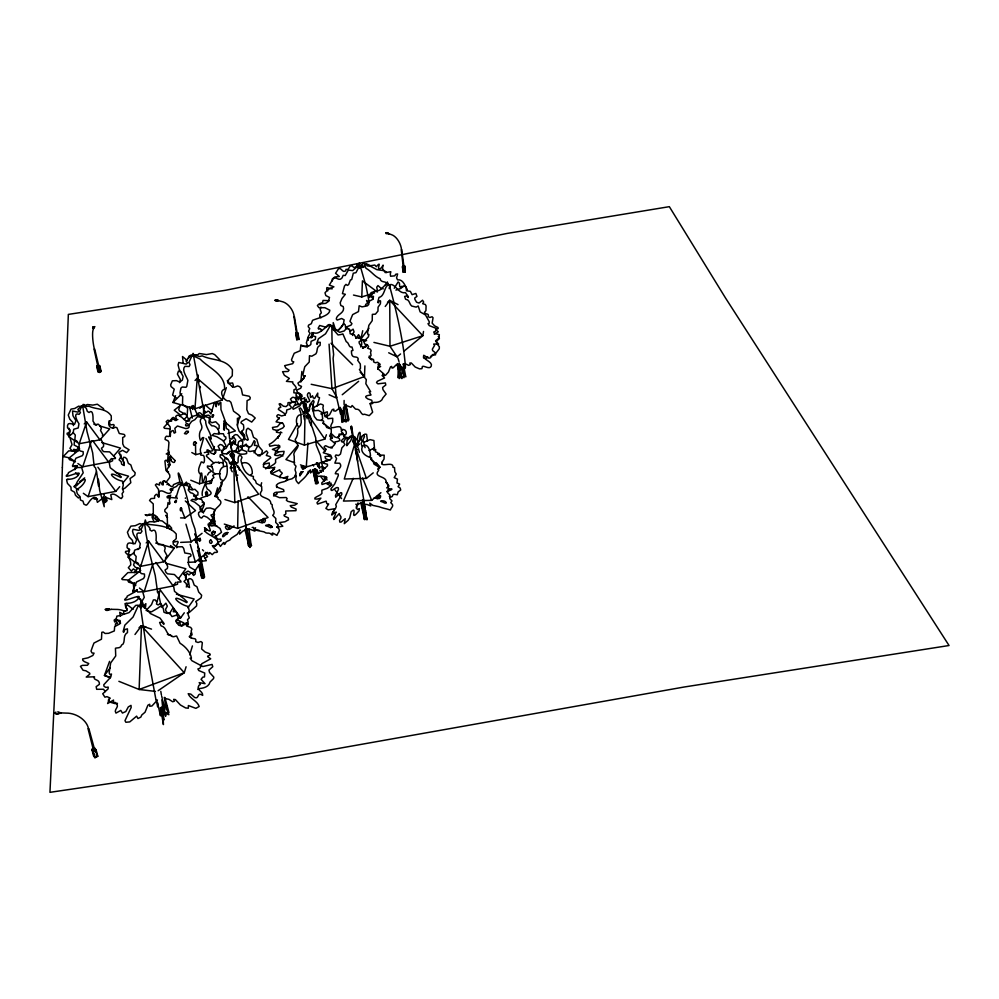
<?xml version="1.0" encoding="UTF-8"?>
<svg xmlns="http://www.w3.org/2000/svg" width="999" height="999" viewBox="0 0 999 999"><rect width="100%" height="100%" fill="white"/><g stroke="black" fill="none" stroke-linecap="round" stroke-linejoin="round"><path stroke-width="1.5" d="M197.165 499.188L195.729 495.629L194.068 495.791M238.024 446.278L239.148 451.86M188.137 358.391L188.986 356.131L191.358 354.882L200.187 359.153C208.816 368.069 225.499 374.425 224.563 389.16C218.431 391.183 223.227 399.438 227.36 400.899L229.208 400.799L230.906 402.31L233.554 411.176L238.848 415.022L239.785 416.733L239.61 418.181L237.4 418.344L237.575 426.673L239.073 431.118L244.63 437.924L241.995 440.272L237.425 434.915L235.477 434.59L233.841 435.564L233.454 436.625L235.627 439.897L235.24 444.218M317.62 482.342L316.471 483.728L314.323 469.143L310.502 472.952L310.477 469.892L309.54 470.754C305.07 478.671 301.323 479.882 298.539 483.603C296.641 481.368 294.917 480.369 296.341 476.298L295.18 475.686L296.041 472.839L294.992 469.73L296.016 466.146L294.355 464.423L294.218 456.143C291.745 451.011 302.01 447.315 296.141 442.794L295.217 439.435C297.415 436.65 298.364 432.405 297.49 428.808L300.499 425.312L301.261 422.502L300.824 412.962L299.188 408.554L300.349 407.929C303.122 410.202 303.022 416.308 305.045 410.152C303.459 408.029 301.723 401.373 305.819 401.461C315.272 402.984 303.659 395.916 308.753 392.757C312.063 392.857 308.354 400.799 312.512 395.741L313.249 397.827L314.61 398.514L317.757 393.082L317.62 396.79L319.53 397.777L317.095 406.081M224.3 524.088L237.65 528.384L238.162 500.774M304.42 445.117L305.082 410.452L324.862 439.098L304.42 445.117L288.474 439.423L297.54 423.626M133.129 543.843L132.417 540.384L129.121 536.85L127.41 532.267L130.844 526.136L135.19 525.724L139.922 523.538L141.508 524.225L143.431 523.538L146.141 524.25L148.664 526.485L150.187 528.846L149.75 529.757L151.686 531.081C156.943 526.823 156.294 538.036 156.031 540.509L158.641 544.617L163.174 544.63L165.235 547.839L164.485 550.948L167.008 555.594L165.447 558.254M311.188 384.29L331.943 388.686L364.473 376.523L364.897 365.896M200.275 569.905L199.525 566.533M353.484 295.055L361.775 296.94L362.437 280.869L377.41 292.02M363.848 505.282L363.898 504.32L367.132 504.483L370.741 505.944L369.742 503.084L372.802 505.369L378.883 506.693C385.464 509.003 385.065 508.304 390.384 510.002C391.196 507.042 395.017 506.056 390.759 502.634L391.958 500.886L389.772 498.651L390.022 495.204L387.337 492.357L388.923 489.91L387.312 482.992L386.064 482.055C386.913 475.699 372.652 477.659 378.571 470.467L378.571 466.845L373.976 464.073L373.289 461.763L371.366 459.927L371.591 457.954C351.061 451.935 368.793 433.791 370.517 455.931L369.38 456.468M77.435 465.684L76.636 468.019L68.419 472.664L68.244 473.738C60.202 480.507 78.771 471.241 79.246 473.426C77.997 477.934 71.254 479.645 67.645 479.195M84.428 404.632L82.992 404.458L82.83 406.918L86.988 431.506L92.682 452.922L94.193 466.521L95.592 467.932L96.603 471.915L98.689 486.326L98.289 479.083L99.675 490.472L104.221 506.73L103.347 496.553M315.097 468.918L316.059 474.25M184.291 612.799L180.707 617.819L160.177 589.835L156.493 604.033L158.117 604.957L160.602 603.396L162.675 606.555L165.884 603.159L167.32 606.193L165.584 609.278L165.871 610.839L167.869 613.561M191.633 638.274L189.236 636.688L190.634 635.039M217.008 526.161L215.397 525.287C212.962 522.852 215.547 518.943 213.536 516.021L214.51 514.522C211.176 507.979 227.085 504.47 218.119 498.976L216.758 495.054L220.592 490.234L220.454 487.462L221.803 484.702L220.816 482.654C228.197 478.046 227.847 470.966 226.548 462.862L224.463 460.714L225.175 457.992C229.82 457.28 228.883 466.908 232.03 463.611L233.754 460.377L231.98 452.06L229.882 451.198L228.484 452.06C228.421 454.458 221.678 454.657 221.453 451.548C225.549 450.499 224.363 444.58 220.092 444.455L218.119 446.216L220.142 450.224L215.909 449.875L215.784 452.559L214.073 454.108L211.376 453.296L207.954 449.837L206.88 450.124L208.816 454.033L206.643 455.02L206.443 456.231L213.611 462.824M315.135 468.668L316.109 473.951M346.178 419.842L346.029 422.102C341.596 388.761 344.93 422.315 341.895 422.352L340.859 408.716L340.509 414.048L336.014 395.017L333.104 358.391L333.629 354.495L332.018 340.234L331.83 325.974L333.004 328.234L337.887 330.294L341.258 327.385L343.606 323.701L345.279 324.912L345.679 328.534C348.364 328.309 349.225 328.296 350.262 331.293L353.097 329.146L354.083 331.943L352.485 334.128L352.622 335.489M115.397 625.436L115.509 623.826L117.595 623.364L116.046 621.228L116.371 619.293M360.614 346.94L361.7 344.667L361.576 339.735L360.926 338.374L359.64 338.499M321.029 307.118L320.179 309.228L321.366 312.812L319.817 314.548L319.867 317.033L321.029 317.769M300.437 464.872L306.256 467.008L307.954 442.982M203.109 417.794L204.008 405.544M389.523 286.663L389.185 288.599M222.34 399.862L197.24 378.296L194.942 408.791L222.34 399.862L226.361 387.662M179.608 382.642L180.295 379.395L177.41 374.088L178.496 371.041L181.593 372.377M363.299 500.049L366.608 518.668L363.998 519.118M202.298 495.516C200.899 488.623 208.167 482.929 205.844 476.311L205.17 476.123C201.373 489.173 202.797 478.309 201.648 473.151L200.674 474.438C196.378 471.491 199.788 465.871 201.274 461.938L202.385 462.187C204.97 465.646 204.907 456.655 203.471 455.419L200.799 455.107L200.312 449.388L203.734 437.612L202.51 437.624L200.474 440.509C199.038 437.125 198.876 432.28 201.398 429.383C203.696 425.112 197.577 422.003 201.761 417.919L203.309 417.058L204.72 412.013L206.406 412.387L207.967 411.089L209.478 411.7L210.452 413.748L211.114 413.461L214.373 402.535L215.384 402.822L216.209 406.768L216.845 402.51L217.957 402.772L218.706 405.107L220.142 402.297L220.841 402.447L220.966 409.528L225.599 422.053L226.323 428.434L228.721 429.932L229.558 438.386L231.88 439.198L232.58 436.675L233.304 437.962M203.609 550.886L202.46 549.725M172.839 490.109C172.265 486.401 167.258 490.484 172.203 490.447M300.811 382.093L301.885 371.416M369.155 356.993L369.268 355.981M309.215 408.017L310.027 404.37L313.299 400.249L314.086 401.81L312.737 405.119L314.123 410.202M402.684 266.458L404.333 265.634L404.957 272.053L403.396 272.165L402.597 266.271L404.695 266.109L405.319 271.191M404.333 266.958L404.408 266.258M404.695 266.109L404.583 267.07L402.485 267.22L403.109 272.315M402.485 267.22L402.597 266.271M402.759 267.083L402.847 266.371M403.121 266.246L403.908 265.846L404.395 270.467M74.45 441.133L74.138 445.017L79.158 447.702M206.094 494.255L206.506 491.246M190.759 480.219L199.4 483.778L200.824 473.151M168.344 449.887L168.856 452.472M359.265 441.133L361.775 436.251L363.661 434.952L364.485 436.613L362.949 439.81L365.072 447.627M307.879 346.154L306.343 343.019L307.842 337.924L311.888 337.4L312.787 335.851L315.634 336.688L315.284 339.46L311.089 341.321L310.814 344.468L309.353 345.716L303.871 346.303L300.861 344.93L300.237 350.711L294.23 353.259L293.069 355.894L291.508 359.79L292.232 361.501L293.768 361.813L292.695 363.686L284.628 365.659L285.876 368.107L289.111 370.13L288.012 371.466L282.555 371.678L284.378 375.287L289.348 378.421L286.426 381.356L292.869 381.955L292.62 382.829C292.607 383.953 299.8 388.898 294.018 389.722L293.856 392.782L299.138 393.406L300.562 396.228L302.11 396.615M176.586 615.484L176.923 613.199L176.024 611.788L173.177 611.7L174.188 609.677L172.902 608.066L169.38 613.736M319.767 304.807L319.967 303.496L322.565 302.66L323.039 300.424L329.308 300.674M134.565 561.962L133.554 564.972L135.19 567.157L139.685 568.993L140.235 570.167L138.998 572.215L127.884 572.614L121.753 578.821L122.24 579.57L127.51 579.932L128.634 582.13L133.454 583.591M180.057 405.482L178.746 409.415L179.445 411.001L186.289 414.835L186.963 416.396L184.166 419.543M382.08 464.048L382.317 461.526M423.526 331.456L422.802 335.739L404.083 351.086M365.484 305.706L365.746 304.245L367.632 303.521L366.596 300.474L368.506 301.598M344.118 400.474L344.068 404.47M160.827 714.21L161.226 712.15M223.414 465.934L222.914 459.677L220.042 456.83L220.292 454.695L222.852 455.357L227.422 459.64M93.382 328.459L92.994 330.257A13.049 2.348 82.5 0 0 94.393 349.151M362.737 330.719L360.776 339.26L364.972 341.283M305.319 468.032L306.356 466.633M168.694 467.295L168.506 464.16L170.305 464.722M214.086 454.008L214.248 453.346C219.193 453.421 202.872 429.558 211.164 439.085C211.264 432.33 205.357 427.56 205.694 421.004C203.184 418.294 201.336 410.614 198.114 413.211L198.302 415.097M145.542 607.255L145.866 603.658L142.682 606.73M260.901 485.614L261.651 482.754M171.353 529.957L171.616 528.084L168.968 525.037L168.332 527.809L169.805 529.283M366.296 345.891L366.446 344.443L364.972 344.255L363.786 341.708L368.406 336.825L368.943 334.49L368.044 334.69L367.545 333.142L368.294 328.496L368.856 325.349L372.227 320.629L372.34 314.36L375.412 314.161L377.947 311.101L378.072 307.18L380.382 303.858L380.544 301.885L380.469 300.861L379.121 300.811L378.359 302.847L377.697 302.322L379.008 297.402C385.527 296.266 384.24 282.929 390.134 285.252M374.101 292.382C374.013 289.66 376.586 292.732 377.335 290.697C382.093 291.446 386.913 278.534 390.06 286.663M215.397 521.216L212.425 520.267L214.086 514.56M217.869 497.315L215.047 496.428L217.57 487.849M358.054 447.502L354.583 444.368L344.293 478.996L366.408 478.396L373.226 472.852M186.089 666.77L184.278 672.727L158.129 690.709M189.71 654.857L192.432 645.928M237.175 425.087L239.885 416.308M139.423 588.061L144.218 591.645L152.71 564.31M130.095 554.732L128.172 557.18L140.684 566.333L148.614 541.058L163.936 561.775L174.226 548.201L170.429 545.541M311.988 336.925L311.738 337.712L310.789 336.551L312.799 334.64L313.361 332.63C321.553 336.488 328.596 318.693 333.204 328.471L339.623 332.317L344.293 330.919L346.228 328.634L347.64 328.359L349.825 330.157L350.174 333.753L354.345 334.702L356.231 338.186L360.177 337.275L361.388 340.334L359.103 341.77L359.215 343.107L361.089 346.228L363.686 347.215L367.345 344.717L368.569 346.616L367.545 348.226L370.367 349.213L371.191 350.761L370.517 352.322L371.091 355.507L369.493 357.23C371.004 360.065 374.762 357.804 373.589 361.863L375.362 362.762L377.659 362.225L378.746 363.299L377.872 368.681L384.34 374.438L382.055 375.437L384.565 377.972L377.322 381.306L376.536 382.629L377.922 383.841L385.377 382.942L385.776 384.99L382.605 387.487L382.979 389.647L386.113 394.043L382.867 397.877C381.893 401.798 377.235 402.684 373.788 402.372L371.928 403.783L370.304 403.721M215.26 536.513L215.534 535.664M317.62 463.349L318.918 467.794L317.62 465.646M83.342 493.281L88.099 496.64L96.416 471.64M77.885 463.524L82.705 466.833L91.396 441.034M70.617 434.415L68.619 436.588L79.246 443.718L86.626 421.978L99.95 439.835L109.69 428.921L99.6 425.886M195.205 539.86L196.241 542.869L195.192 539.872M200.287 498.501C203.746 495.741 217.782 495.766 207.243 488.986L205.594 484.84L207.168 483.653L210.14 483.578L211.663 482.117L211.701 479.52L213.923 477.609L212.675 475.312L215.522 473.826L220.367 473.751M201.448 560.839L204.583 577.022L201.648 577.822L198.726 565.147M388.861 285.252C394.418 281.306 398.139 294.393 405.407 292.607L408.379 296.74L408.154 297.552L406.643 295.879L404.632 296.466L405.582 299.263C409.915 299.6 409.115 304.146 411.738 306.044L416.183 307.105L418.206 305.981L420.117 311.863L425.487 314.972L427.06 317.719L429.27 321.803L429.108 323.451L427.972 323.626L429.283 325.624L436.176 328.371L435.477 331.256L433.766 332.018L434.365 333.329L439.335 334.665L438.773 338.149L435.589 340.834L438.648 344.106L433.653 344.056L434.553 345.479L432.355 349.175L432.679 350.624L435.214 352.61L435.564 354.92C430.319 352.372 432.654 359.128 428.346 358.042L423.726 355.257C421.853 358.853 430.394 360.826 431.418 364.548L431.243 366.171C429.308 370.654 421.541 363.236 422.14 367.869L421.865 368.693L419.493 368.868L415.222 367.045L411.301 362.974L409.777 363.049L410.327 364.56L408.691 365.359L404.832 363.561M394.23 288.274L398.114 281.93L399.4 283.079L399.75 286.638C400.861 288.286 402.073 284.603 402.572 287.225M324.862 439.098L326.423 434.765M109.565 661.363L104.433 675.486L110.215 677.821M213.424 449.275L214.435 446.541M192.008 407.942L172.989 402.485L175.524 395.716M344.081 436.226L344.193 435.064M74.888 469.742L75.225 465.934M377.822 369.305L380.157 364.385L379.345 363.499L378.209 364.398M353.171 478.284L343.431 501.073L371.678 500.349L380.906 492.694M177.497 619.005L176.398 621.303L177.148 622.864L178.796 622.901L179.745 621.815L180.432 625.249L181.406 625.599L183.841 623.314L185.052 624.787M356.019 338.374L358.566 334.653L359.528 336.251L358.853 338.236M209.603 524.787L209.378 522.689M338.748 330.095L343.431 324.063L344.118 319.842L341.658 318.506L337.2 320.067L336.288 319.043C336.601 313.986 345.429 313.286 343.231 306.568L340.834 305.507L340.184 302.809L342.008 298.439L345.354 294.28L342.445 293.631L344.505 285.989L345.991 284.365L347.302 285.402L348.639 284.615L350.424 279.945L351.685 279.608L353.296 273.202L355.969 272.665L359.215 266.421L358.191 265.334L354.17 267.695L352.048 265.971L350.125 266.059C348.576 268.556 348.414 269.817 345.991 269.368L345.691 270.929C342.108 273.177 341.708 267.332 338.549 268.631L335.564 273.276L339.298 276.498L334.802 276.96L332.267 278.996L332.355 280.844M268.868 468.406C269.967 465.596 277.26 463.873 275.599 460.951L275.574 459.24L280.731 456.73L283.554 454.095L284.091 451.336L279.57 451.723L275.587 453.558L275.312 451.973L279.895 447.127L279.545 445.591L274.937 445.217L269.867 446.253L269.243 444.343C274.013 442.132 276.785 438.149 280.332 434.378L280.195 432.867L276.448 432.217L276.473 430.869L282.729 428.022L284.278 426.236L282.967 423.426L276.061 421.828L278.808 418.231L276.835 416.558L276.96 415.559L278.147 414.622L281.631 415.971L284.515 415.147L286.451 412.612L286.763 409.915C288.049 409.478 292.345 408.866 291.034 406.655L289.398 405.032C290.234 402.36 294.88 399.55 295.816 403.683L292.632 407.779L293.207 409.265L299.8 405.869L301.636 402.959L303.696 402.672L306.181 403.883L304.82 409.752L306.556 413.087L306.631 407.13L309.39 421.878L312.35 427.672L315.709 437.887L316.208 445.054L320.467 455.432L323.264 471.316M364.672 509.228L366.945 519.905L355.532 448.526L356.119 453.633L355.744 451.673M79.683 448.788L77.747 451.011L68.669 450.886L63.287 456.531L68.456 457.642L69.493 459.69L73.839 461.101M111.164 609.39L106.868 610.514L105.12 609.44L109.316 608.778M209.291 419.892L210.389 416.508L208.541 415.147L205.369 415.634L202.422 417.607L197.49 416.583L194.917 419.63L191.658 421.378L189.46 424.35L188.936 427.372L187.687 428.296L185.652 428.559L177.422 425.999L174.85 428.334L175.562 432.43L174.188 433.141L173.214 430.619L172.178 430.631L170.429 432.717L170.429 435.589L168.356 436.538L166.433 436.163L165.322 437.462L165.097 439.435L168.107 440.859L168.943 442.52L168.332 450.711L169.056 454.233L168.069 455.232L167.782 459.178L169.418 461.388L169.98 464.81L166.671 470.079L169.768 475.062L169.83 477.297L166.271 482.03L164.211 481.393M215.047 496.428L222.228 482.917M230.132 468.032L233.729 461.276L236.338 462.962M134.553 582.617L133.354 584.078L133.928 589.61M237.263 467.07L238.324 466.221L239.173 469.143M167.645 423.339L163.861 427.285L164.435 428.284L170.305 428.871M302.822 414.398L305.082 410.452M354.945 440.846L354.345 443.568L355.194 447.402L354.495 441.633L355.569 448.826M385.889 232.767L386.163 233.641L389.086 233.841L386.938 232.592M386.126 232.854L388.174 233.229L386.863 232.73M357.517 449.488L358.504 448.776L359.403 452.31M308.279 415.097C310.951 412.799 311.513 423.564 311.438 425.699M207.48 475.024L208.903 472.739L211.526 471.228L207.48 467.407L207.417 465.996L211.726 466.57M232.53 386.9L233.379 385.427L232.592 382.979L228.259 383.416L227.31 380.569M364.173 503.246L364.785 509.79M211.888 532.142L211.438 533.104L215.235 531.743M137.288 589.735L136.438 591.033L127.16 596.178L126.948 597.34C117.87 604.795 138.711 594.48 139.236 596.828C137.662 601.785 130.232 603.658 126.161 603.259M169.093 497.639L170.729 495.192M244.031 440.209L244.755 435.801L241.746 431.318M139.885 604.857L144.281 597.315L142.682 591.695L137.75 592.045L136.813 590.034L133.129 591.458L132.742 590.796L136.563 581.967L143.569 578.521L144.555 576.635L144.455 574.05L141.221 573.576L139.935 571.765L140.335 565.247M276.723 487.5L276.698 485.989M325.224 416.92L327.46 413.898L327.285 411.788L323.614 413.024M203.459 513.061L202.185 509.153C203.421 507.529 205.332 502.997 202.622 501.81L201.698 499.525L195.08 498.039M216.046 544.88L214.698 546.565L212.225 545.729M301.686 380.806L305.195 375.686M286.526 478.921L287.887 476.386L283.479 477.984M306.643 465.934L303.921 468.906L303.983 466.308M123.464 465.097C125.899 461.138 119.868 459.028 120.392 454.845L119.618 454.695M186.251 586.95L188.374 583.241L187.5 580.057L185.627 578.209M356.256 508.191L356.481 505.919M187.874 607.779L194.156 598.988L176.423 594.218M92.919 326.823L92.682 327.997L93.681 328.671L94.793 326.598M93.182 326.885L93.581 327.997L94.493 326.723M253.971 452.759L257.392 446.565L256.768 445.517L254.37 445.404L255.157 441.97L254.208 440.584L251.723 445.641L249.488 447.39L247.327 446.578L246.229 444.13L243.594 446.116M144.218 591.645L173.189 585.938L175.899 582.255M178.609 578.571L185.851 568.743L165.622 563.174M109.99 668.031L104.433 675.486L110.265 677.272M134.977 634.49L141.458 625.799L145.829 626.848M368.931 328.321L360.776 339.26L366.621 340.659M385.227 306.468L389.747 300.399L398.039 304.608M134.241 572.727L137.987 567.882M212.425 520.267L214.285 517.882M181.269 510.539C179.47 512.437 180.207 505.019 181.88 508.828M361.838 437.187L360.464 439.21L359.827 438.149C361.75 425.549 356.056 436.463 357.717 442.12L356.618 443.831L354.52 444.093L351.461 426.098L352.11 430.919L351.685 429.071C352.884 436.938 350.312 423.476 351.086 427.023M187.35 623.925L188.112 622.002L187.487 619.73L189.286 617.882L188.074 614.397L189.211 610.751L188.187 606.455C177.934 604.395 167.083 591.845 186.613 602.572L187.225 601.997L183.891 598.688L174.513 591.346L173.526 585.614L177.535 584.19L177.46 582.017L180.931 582.03L180.969 581.293L174.425 574.525L167.52 573.813L165.984 572.427L165.035 570.017L167.382 568.443L167.67 566.333L164.723 560.476M168.232 422.29L171.578 419.305L177.847 419.568M112.837 428.209L114.198 425.287L113.549 424.525L110.19 424.937L109.128 420.741M295.904 475.099L294.268 477.222A8.779 7.193 -31.7 0 0 292.07 478.771L286.114 480.244M88.099 496.64L115.759 491.371L119.693 486.688M122.64 483.191L128.534 476.173L115.397 472.34M297.789 445.417L285.914 459.54L294.63 462.737M196.678 537.912L199.887 541.183M326.323 416.783L329.558 414.747L332.305 409.565L333.841 409.19L333.716 410.839L335.552 411.126L340.409 407.392M102.41 435.751L102.785 434.565L100.499 430.357L101.324 428.608L100.375 426.161L98.152 424.113L95.342 424.762L92.982 421.079C93.069 419.006 93.569 408.216 89.023 412.5L87.325 411.376L86.314 408.366L84.103 406.418L81.768 405.919L80.132 406.668L78.746 406.118L74.763 408.466L71.041 409.103L68.257 415.06L69.83 419.268L72.765 422.377L73.464 425.586M82.705 466.833L108.516 461.963L111.513 458.491M113.511 456.193L120.517 448.114L101.898 442.582M197.078 537.924L196.978 539.148L200.324 538.261M263.199 518.843L264.111 518.331L265.235 519.243C266.146 520.904 263.561 524.712 262.749 521.216L263.786 520.004L263.199 519.068M168.469 471.578L167.782 472.352L165.946 470.442L164.897 460.926L165.921 460.202L167.882 461.6L170.717 459.89L170.692 456.006M74.6 452.023L78.721 447.465M363.299 435.552L364.91 434.09L366.621 434.365L367.495 441.183M300.237 398.176L302.01 395.167L299.75 393.506L298.089 393.494L296.553 390.234L300.724 388.186L301.511 386.388L298.963 385.302L297.914 383.104L303.996 378.334L304.732 375.986L303.559 376.148L302.934 374.575L303.983 369.905L304.77 366.733L309.228 362.063L309.478 355.731L311.8 356.218L315.909 353.846C317.969 351.211 315.934 346.94 320.117 345.354L320.267 342.32L318.107 342.345L317.083 344.43L316.633 343.706L318.419 338.761L325.537 333.816L330.269 325.811L332.143 326.061L333.866 330.132L338.049 334.952C339.785 334.677 341.308 334.603 342.882 333.903L346.216 341.621C349.213 342.532 348.551 348.077 351.998 347.028L352.972 350.387L351.448 350.899C351.198 360.452 357.155 354.545 358.291 359.078L357.642 360.227L360.314 364.036L360.464 368.519L359.428 369.555C362.162 373.264 363.361 376.298 366.308 379.62L365.846 383.716L370.666 391.72L369.106 391.783L371.029 394.955L369.93 395.179C367.382 395.479 363.012 396.166 367.807 398.926L371.79 400.262L372.177 402.385L370.042 403.534L372.664 412.2L369.243 415.646L364.523 414.235C361.363 416.183 360.789 410.065 357.979 409.39L355.544 409.103L352.16 405.507L350.936 407.28L345.204 405.07L348.089 421.054L344.767 419.568M265.734 468.918L269.43 465.409L269.231 462.949L263.311 464.373M374.213 497.764L377.759 498.888L376.723 496.478M234.053 525.899L229.583 529.345L229.782 526.336M320.841 413.961L322.24 413.399C325.512 411.588 321.591 408.541 323.364 405.844L322.902 404.77L320.454 403.996L313.786 407.43M172.989 402.485L181.806 393.693M195.042 380.494L197.24 378.296M185.814 422.277L189.048 419.056M199.812 408.316L203.047 405.094M191.471 572.627L188.986 574.937L187.225 573.438L185.527 575.599L185.402 577.41M306.406 399.225L302.747 402.397M223.376 441.258L225.949 438.748L225.762 436.963L224.413 436.501L223.364 433.766L219.268 433.616L218.394 432.729M188.624 487.999L190.597 486.451L192.844 489.66M109.778 698.276L108.342 700.162L109.44 701.997L114.823 703.558L117.457 703.308M165.609 713.099L162.362 716.021L162.2 711.251M386.775 491.408C391.096 490.459 395.392 487.837 387.799 489.223M387.475 302.372L389.747 300.399L422.802 335.739L389.985 346.266L373.926 342.407M250.961 544.905L249.063 546.503L246.204 529.607L242.869 531.081L239.61 534.115L239.598 530.631L237.225 534.328L231.318 538.211C228.983 542.345 226.598 539.348 224.9 544.243C222.477 545.417 226.636 538.324 220.392 546.428L218.943 544.193L216.483 544.18M386.675 487.912L388.986 486.001L386.039 482.38M364.598 519.667L366.221 518.319L365.996 515.871M369.018 450.561L374.45 447.964L373.913 440.522L370.042 439.635L364.023 442.245M400.574 353.971L397.065 356.843L388.686 352.784M401.61 376.598L399.225 378.559L398.751 367.532L397.702 364.41L396.69 364.448C395.167 365.359 391.533 370.941 391.67 366.421L390.509 366.845L388.461 372.028L385.639 375.187L383.803 375.799L383.042 373.564M342.245 394.73L358.629 381.318M157.442 699.999L151.935 705.993L149.7 706.256L149.7 704.258L147.902 705.207L145.042 712.237L141.771 714.997L140.822 717.12L137.974 718.543L136.613 716.146L129.783 721.902L125.886 722.265L124.987 720.654L131.169 707.479L131.006 705.369L128.322 706.892L125.812 711.538L122.452 713.049L120.779 710.426L115.959 713.111C113.561 709.839 118.406 707.791 117.283 704.72L115.122 702.434L113.099 702.222L113.536 700.062L107.63 703.533L109.853 697.901L106.943 696.653L104.907 697.177L102.735 693.768L108.067 688.923L108.217 687.1L105.844 687.424L104.033 686.313L103.759 684.777L110.777 677.097L111.476 674.05L110.052 674.625L109.153 672.939L110.015 666.995L110.677 662.949L115.722 655.943L115.447 648.264C117.308 647.439 120.492 648.763 121.641 645.004L123.139 644.005C125.312 640.309 122.727 635.289 127.497 632.529L127.422 628.846L124.788 629.532L123.726 632.355L123.114 631.63L124.85 625.149L133.067 617.045L138.099 606.043L143.182 605.694L150.487 613.586L160.04 618.144L164.011 623.463L163.848 624.35L161.875 622.14L159.603 622.427L161.051 625.824C166.021 626.91 165.834 632.18 169.056 634.802L170.604 635.202C172.827 638.149 174.912 635.951 176.611 636.013L180.045 643.244C185.277 646.453 190.447 652.072 191.446 658.191L190.122 658.166L191.895 660.701L200.3 665.222L200.724 666.72L199.812 668.381L197.902 668.918L198.751 670.529L204.733 673.051L204.483 676.922L202.747 677.185L201.074 679.345L205.032 683.691L199.188 682.629L200.399 684.44L198.963 685.351C195.742 690.159 203.072 690.983 202.685 695.379C196.541 691.345 199.613 699.575 194.63 697.477L190.846 694.13L188.212 693.693C189.997 698.85 197.515 700.948 199.176 706.505L195.879 708.353L188.374 705.531L188.336 708.216L185.602 707.929L180.419 704.994L175.374 699.587L173.626 699.362L174.438 701.198L172.652 701.76L168.943 699.337L164.635 698.426L165.359 706.018L168.856 714.697L163.973 712.674M365.222 347.29L365.996 346.653M377.759 469.168L380.032 467.32L376.286 462.762M68.619 436.588L73.427 432.692M84.228 423.926L86.626 421.978M78.896 450.087L69.455 457.717L75.474 461.863M427.772 356.855L425.999 358.404L423.426 357.717M77.447 483.666L73.839 486.563L78.596 489.922M79.858 481.73L84.665 477.859M187.949 562.337L195.367 562L207.392 552.36M79.483 497.077L78.409 497.989L75.474 495.267L74.563 492.207L71.129 490.222L70.941 487.062L67.482 483.454L66.896 481.318L66.633 479.495L68.219 479.545M377.51 454.22L379.295 453.496L379.995 456.193M128.172 557.18L134.178 552.435M137.787 549.587L140.197 547.689M146.204 542.944L148.614 541.058M363.199 348.002L364.435 347.29M180.682 542.395L191.134 541.908L202.073 533.304M204.495 531.393L206.93 529.47L204.433 527.609M197.814 689.46L198.938 688.573C203.259 688.348 208.928 686.925 210.027 682.042L213.549 678.571L213.823 677.147L209.578 672.514L208.953 670.079L212.762 666.733L212.1 664.422L202.797 666.545L200.961 665.334L201.86 663.686L210.727 658.791L207.854 656.867C206.256 655.419 211.913 655.943 209.778 653.758L205.245 652.097L201.636 648.988L202.335 642.619L200.899 641.533L198.039 642.482L195.729 641.683C196.803 636.675 192.357 640.084 190.222 636.887L192.108 634.665L191.146 631.043L191.883 629.133L190.722 627.434L186.613 626.048L188.274 624.675L188.062 623.688L186.576 622.627L182.118 626.061L178.759 625.274L176.161 621.902L175.911 620.354L178.709 618.356L176.948 614.972L172.003 616.583L169.343 612.774L166.396 613.199L163.973 612.25L163.249 608.104L160.34 606.293C157.53 608.528 154.47 610.064 151.361 611.9L146.079 610.451M140.734 570.466L128.621 579.982L135.827 585.364M292.232 402.422L288.062 402.647L287.812 405.02L286.051 406.605L283.416 406.218L280.195 403.596L279.121 403.996L280.844 407.192L278.634 408.341L278.384 409.428L284.727 413.661L285.414 415.084M139.061 627.622L141.458 625.799L151.536 629.133M77.16 489.148C85.727 484.927 90.235 471.378 76.286 485.976L75.424 485.651L77.248 481.83L83.217 472.802L81.668 467.569L77.11 467.482L76.224 465.584L72.815 466.57L72.44 465.946L75.899 458.229L82.368 455.669L83.267 454.033L83.142 451.673L80.132 450.986L78.921 449.238L79.233 443.356M104.221 502.097L106.381 500.024L105.582 497.614M255.569 527.772L254.495 528.883L255.095 530.119L258.978 530.194M309.503 409.79L307.28 410.127M180.569 517.882L184.915 517.981L195.517 510.589L185.315 500.986M329.608 481.768L327.035 484.078L330.282 485.477L331.98 484.777M279.433 417.557L278.858 419.18M253.309 527.372L252.16 527.435M55.944 712.112L54.67 712.974L56.518 714.26L61.201 712.986L57.742 711.862M204.895 558.241L207.555 556.693L206.293 555.069M168.731 452.41L166.246 453.958L169.705 454.595M148.988 514.785L146.953 515.409L145.604 514.747M348.214 418.956L343.494 421.79L343.044 410.589M330.794 448.027L332.405 447.839M347.44 440.097L351.061 436.463L354.67 436.85L356.081 439.011L354.308 443.631L356.693 445.766C360.277 447.515 356.743 439.86 360.814 439.098L362.2 441.108L361.076 443.494L362.013 446.228M330.469 455.931L325.025 456.58L325.562 458.666L329.732 460.427M321.253 420.167L322.727 418.931L321.803 412.312L318.394 410.389L313.199 410.826L314.298 416.471L316.92 419.78L322.864 420.666L323.676 421.291L323.414 423.301L325.512 424.812L326.71 427.485L331.268 429.033L331.256 432.642L329.645 436.101L332.03 438.536M98.377 371.803L100.712 371.516L99.376 365.646L98.314 365.209L97.028 365.934L98.377 371.803L99.425 372.24M98.501 365.659L96.766 366.621L97.964 371.853L99.388 372.44L101.111 371.466L99.925 366.233L97.64 365.859L98.764 365.721M99.925 366.233L98.189 367.207L96.766 366.621M97.028 365.934L99.376 365.646M293.931 402.56C298.389 402.21 295.642 396.453 292.457 397.352L290.434 399.138L292.357 402.06M359.353 444.168L357.742 444.805L354.52 444.08L355.444 438.798L352.61 435.789L350.262 436.226C350.1 438.299 344.143 438.399 343.981 435.651C347.677 434.89 346.878 429.595 343.057 429.433L341.221 430.931L342.869 434.478L339.086 434.09L338.861 436.426L337.262 437.749L334.877 436.988L331.293 433.578L330.894 435.002L332.555 437.587L330.557 438.411L330.319 439.473L335.027 443.519M258.117 455.869L261.651 453.946L262.4 450.599L258.828 446.366L256.818 439.46L253.471 437.25L251.461 430.719L248.002 428.209L246.528 429.47L246.091 433.204L248.252 439.597L247.59 440.272L244.243 438.486L243.669 434.965L240.896 432.242L243.569 429.508L243.781 427.622L243.456 424.787L240.921 422.864L241.483 421.491L246.141 418.756L251.698 422.077L255.22 418.032L251.96 415.147L248.489 413.686L246.828 409.665L247.09 400.649L249.937 399.263L250.262 397.577L249.163 396.228L242.582 394.917L241.296 388.861L239.685 386.688L237.587 385.951L234.266 387.2L232.317 386.763L228.496 383.042L228.334 380.032L232.28 375.749L232.405 369.755C225.574 358.404 212.5 360.864 202.198 355.856L199.613 356.556L195.454 355.332L190.747 355.869L186.289 360.252L186.189 361.488L187.675 362.799L186.214 364.098L178.771 362.462L178.097 365.035L179.158 369.155L183.117 376.411L182.355 380.119L179.695 382.043L176.461 380.619L172.352 380.831L170.654 384.852L171.054 386.576L174.226 389.173L172.627 395.03L176.411 398.189M224.713 446.903L225.749 446.353L225.699 445.054L223.164 440.684L216.958 436.813L212.1 435.314L214.186 433.578L218.856 434.115C219.892 430.244 215.896 425.162 211.738 425.811L208.853 422.702L210.265 419.493L208.441 417.507L205.319 416.695L202.435 417.357L198.601 414.622L191.945 416.571L189.835 418.431L189.335 420.991C184.203 422.664 182.143 415.01 177.235 415.197L175.749 416.346L176.461 420.367L175.15 420.467L174.201 417.782L173.202 417.395L171.541 418.606L171.566 421.228L167.757 420.179L166.146 421.728L170.192 426.935L169.655 434.128L170.33 436.575M248.376 545.404L250.699 546.191L247.165 529.42L250.786 529.545L254.882 531.143L253.621 527.909L257.143 530.444L263.973 531.843C267.632 534.802 268.706 531.131 272.053 535.039C274.725 535.252 268.269 530.182 276.973 535.377C277.772 531.992 281.905 530.719 277.035 526.997L278.284 524.975L275.736 522.477L275.849 518.543L272.702 515.347L273.863 513.948C275.2 510.801 271.416 508.104 272.203 504.67L270.766 503.646C271.466 496.391 255.557 498.926 261.825 490.559L261.638 486.426L256.368 483.366L255.482 480.744L253.247 478.683L253.409 476.423C245.255 475.124 242.457 467.744 240.921 460.127L242.058 457.367L240.409 455.094C235.864 456.156 240.26 464.722 236.139 462.824L233.641 460.939L229.495 463.111M95.167 757.317L97.253 756.243L95.38 749.125L93.294 750.187L92.283 748.988L94.368 747.926L96.129 749.924L97.79 756.268L94.992 757.704L93.631 756.093L91.958 749.75L94.768 748.313L95.767 752.122M250.861 474.775L252.297 473.576C252.61 467.594 248.689 460.514 242.108 463.236M92.482 749.774L93.494 750.961L95.592 749.899L94.368 747.926M91.958 749.75L93.307 751.36L96.129 749.924M195.142 444.967L193.906 445.292C192.745 444.13 194.106 439.385 196.316 442.844L196.491 443.319M217.507 542.732L221.166 540.659L220.891 539.11L217.832 539.173L215.285 537L221.503 532.305L220.042 528.459L215.934 525.749L208.466 525.437M180.881 415.084L184.99 413.136M302.073 345.979L307.33 347.078M362.537 348.164L363.549 347.777M166.908 484.577L168.481 483.903L169.168 485.327M380.332 456.043L380.956 456.019M69.93 432.442L67.208 433.166L67.045 434.09L69.293 436.338M122.565 489.21L124.95 488.149L130.832 482.679L130.032 478.583L134.753 475.199L135.202 472.814L132.48 469.817L130.832 464.922L128.334 463.361L126.698 458.741L125.137 457.455L123.526 457.305L122.914 458.878L124.151 465.522L121.666 464.26L121.166 461.763L119.081 459.84L121.041 456.568L120.717 454.57L118.831 453.209L119.206 452.235L122.502 450.299L126.623 452.622L129.058 449.762L124.063 446.703L122.752 443.868L122.69 437.525L124.713 436.538L124.887 435.352L124.063 434.403L119.268 433.504L116.945 427.734L115.422 427.222L113.724 428.009C108.879 428.796 106.481 422.003 111.314 420.092L111.251 415.884C106.031 407.979 96.691 409.765 89.186 406.306L80.956 406.368L77.86 409.44L78.921 411.213L77.91 412.125L72.527 411.014L72.964 415.684L75.961 420.741L74.538 424.338L69.755 423.539L68.344 423.863L67.52 425.474L67.545 427.897L69.88 429.707L68.856 433.816L70.167 435.04M187.188 613.136L189.872 611.95L196.553 605.956L196.815 603.546L195.754 601.548L201.099 597.814L201.648 595.229L198.689 592.032L196.965 586.775L194.218 585.127L192.495 580.157L190.797 578.796L188.998 578.658L188.274 580.369L189.51 587.524L186.763 586.213L186.251 583.528L183.978 581.48L186.089 579.345L186.239 577.909L185.926 575.736L183.853 574.313L184.291 573.251L188.024 571.091L192.557 573.551L195.342 570.404L189.835 567.182L188.436 564.135L188.524 557.267L190.797 556.168L191.034 554.882L190.122 553.858L184.79 552.971L183.666 548.376L182.342 546.753L176.398 546.915L173.264 544.155L173.102 541.858L176.224 538.548L176.236 533.99C169.755 526.198 158.691 525.511 149.7 524.5L146.341 523.638L142.582 524.125L139.048 527.509L140.185 529.42L139.036 530.432L133.042 529.308L132.53 531.256L133.429 534.378L136.688 539.81L135.002 543.743L129.67 542.944L128.084 543.331L127.135 545.092L127.11 547.714L129.683 549.637L128.459 554.12L129.895 555.419M307.28 473.888L308.454 472.839L308.179 471.316M275.262 453.658L274.55 454.77L275.162 455.294L278.134 455.631L280.02 454.645L282.942 456.006M237.65 528.384L268.082 517.507L247.952 496.778M234.815 502.609L258.691 494.205L233.729 461.276L234.815 502.609L224.925 499.525M147.253 609.253L151.523 604.607L153.384 599.949L155.182 599.875L156.493 601.698M273.127 467.832L274.837 467.257L271.266 472.252L271.84 473.514L279.77 469.742C279.708 472.365 281.356 471.391 282.242 473.264L279.745 476.223L280.132 477.834M234.765 451.098L235.889 451.186L237.088 447.777C239.161 445.991 236.651 441.595 240.322 440.621L242.807 441.546L242.395 446.016M227.972 433.404L235.364 430.944L223.788 420.979M217.595 429.046L219.043 428.571L219.193 425.274L215.722 421.765L211.863 422.714L209.078 420.891M193.619 496.003L197.839 495.029L197.989 492.332L194.892 489.285L191.446 489.86L189.41 488.961L188.836 487.999L190.147 484.715L188.499 483.504L183.042 485.214L178.646 484.14L176.361 486.501L173.451 487.774L171.503 490.084L171.016 492.532C167.008 496.066 161.875 487.287 158.529 492.607L159.141 495.991L157.929 496.503L157.068 494.393L156.156 494.355L154.595 495.966L154.583 498.314L151.049 498.576L149.538 500.487L153.247 503.896L153.297 513.474L152.422 514.223L152.148 517.445L154.071 521.828M361.775 296.94L374.563 292.919M434.29 334.203L438.336 331.78L436.313 330.045C435.214 328.796 439.448 329.308 437.937 327.46L434.652 325.886L432.155 323.127L433.054 317.732L432.043 316.758L429.87 317.47L428.196 316.72C429.37 312.675 425.924 315.16 424.388 312.462L425.924 310.639L426.086 305.931L425.324 304.458L422.677 303.721L423.676 302.048L422.54 300.249L419.031 303.022L416.583 302.247L414.86 299.3L414.76 297.989L416.958 296.391L415.859 293.456L412.1 294.668L410.364 291.371L406.418 290.746L406.143 287.225L404.096 285.602L400.874 288.411L395.916 290.097M278.958 436.351L278.059 436.925L278.234 438.236M306.256 467.008L329.445 460.089M315.447 483.628L317.857 482.917L316.471 475.387M282.43 422.739L280.007 423.713L277.422 426.623L272.44 427.46L273.039 429.458L277.635 430.557M322.265 469.493L322.115 468.394M326.598 477.572L325.075 478.409L327.023 479.895M313.224 411.126L312.2 408.541L313.449 405.981L311.938 404.195C307.63 405.219 311.251 412.712 307.38 411.513L304.82 409.69C306.119 402.222 302.397 403.271 300.537 399.525L304.832 397.739L304.345 399.413L305.956 400.037L307.567 402.385M199.4 483.778L212.287 480.282M77.585 489.348L76.448 489.785L76.773 491.683L77.335 493.806L80.057 496.653L80.407 500.012L82.992 501.098L83.866 504.108L85.577 504.97C87.475 507.08 90.722 495.554 96.179 497.664L97.378 502.36L102.547 498.276L103.846 500.087M191.808 452.535L195.679 454.645L201.423 453.309M204.296 452.647L212.924 450.636M306.531 410.04L304.92 409.64L306.044 404.745L302.947 402.185L301.186 402.31L300.1 404.058L295.417 405.07M164.897 713.373L168.956 712.537L164.885 697.452M430.469 356.481L435.127 354.22L439.273 348.776L439.335 346.765L436.675 343.469L436.351 341.358L439.385 338.624L439.036 336.626L438.186 336.576M168.906 459.34L170.929 459.59M334.028 512.624L336.426 512.15M345.754 327.26L351.024 325.112L351.948 323.676L349.95 321.328L351.523 317.307L352.672 314.598L358.479 311.576L359.178 305.756L362.038 306.88L367.295 305.869L368.718 304.508L369.031 301.348L373.077 299.176L373.464 296.391L370.754 295.791L369.343 297.44L369.093 295.829L370.766 294.58L371.353 292.532L377.335 290.622L376.748 287.188L377.972 285.577L381.143 288.374L383.291 288.861M177.747 618.406L180.707 617.819M140.684 566.333L163.936 561.775M251.623 545.529L248.639 546.103L246.453 530.494L245.13 529.233M179.695 405.944L174.238 410.227L179.67 414.435L180.27 416.583M103.709 501.56L106.893 500.549L105.657 496.615M79.246 443.718L99.95 439.835M276.636 527.285L282.842 526.236L279.383 522.527L284.902 521.803L288.524 519.805L288.311 517.882L284.39 516.108L283.991 515.072C287.225 513.861 285.327 513.161 285.726 511.001L295.954 510.676L296.091 509.028L291.321 507.067L290.185 505.669L294.693 505.169L297.215 503.633L287.799 501.348L286.363 500.249L287.125 498.613L286.201 497.539L279.508 497.677L273.851 495.304L273.626 493.743L274.95 492.557L283.941 491.496L283.604 489.647L276.611 486.975L276.386 485.139C279.183 481.443 285.165 482.704 287.799 479.657L287.287 478.221C281.268 478.459 276.548 475.724 271.054 473.576L270.604 471.865L274.513 469.155L273.938 467.719L265.846 468.056L263.411 466.983L263.748 463.249L270.779 457.804L269.93 456.555L266.296 455.419L267.819 452.559L266.521 450.886C263.349 453.009 259.528 457.754 255.507 453.509L254.083 450.774L249.937 451.498L248.127 450.886L249.176 446.928L247.053 445.604L242.332 445.704L241.758 449.675L246.653 451.648L246.603 453.558C243.956 454.47 238.561 454.757 236.988 452.26L232.992 451.548L229.82 454.77L233.754 460.377L234.365 464.76L233.404 459.577L230.744 455.581L232.605 451.211L235.264 450.774C236.288 453.071 243.182 450.487 241.483 447.24C238.112 446.79 236.651 444.717 233.853 443.344L230.419 444.455L228.659 444.031L225.886 448.563L223.014 449.1M321.079 466.783L322.802 466.858L324.862 468.481M343.494 441.933L341.87 441.92L341.258 440.834L344.73 437.275L343.132 434.19L340.322 434.602L337.874 437.25L339.598 439.061C340.934 441.421 336.238 441.62 334.952 441.883L334.553 444.567L332.417 446.903L329.32 447.427L325.624 445.704L324.325 446.516L324.176 447.502L326.248 449.4L323.239 452.722L330.569 455.057L331.905 458.029L330.207 459.652L323.464 461.838L323.401 463.199L327.397 464.248L327.497 465.784C323.601 469.23 320.504 472.914 315.459 474.575L316.084 476.548L321.503 476.061L326.411 476.948L326.748 478.521L321.753 482.867L322.003 484.503L326.298 483.091L331.144 483.191L330.507 485.914L327.422 488.249L321.878 490.184L321.865 491.908C323.576 494.53 316.633 496.203 314.935 497.902L314.872 498.963L317.033 499.113L320.904 498.139L316.995 502.734L317.57 504.07L326.099 501.161C327.073 502.834 325.662 503.983 328.696 503.996L325.886 508.404L328.221 509.84L334.628 508.728L332.842 512.862M295.991 333.079L297.627 332.817L297.864 334.228L296.216 334.49L295.991 333.079L297.065 339.722M297.465 339.46L296.453 333.216L297.29 333.454M296.091 333.716L297.727 333.454M296.116 333.853L297.764 333.579M378.221 367.008L380.644 366.633M215.235 522.964L210.414 523.851L209.59 525.074L211.813 525.699L215.247 524.512M108.404 610.064L105.582 609.452L108.953 608.99M202.26 502.497L203.709 502.297L203.996 503.746L200.337 507.38C198.726 511.513 204.208 514.298 204.945 509.815L206.406 508.216L210.252 507.954L214.385 509.428L214.698 511.226L212.887 514.497L210.939 515.034L213.162 518.693L211.975 519.393L213.274 522.052L210.789 521.328M100.974 439.285L103.646 444.605L103.459 446.603L101.486 448.226L102.373 450.437L103.721 451.648L109.64 451.885L115.422 457.842L115.409 458.541L112.45 458.741L112.575 460.789L109.178 462.375L110.19 467.707L118.406 474.026L121.354 476.935L120.842 477.51C103.996 468.668 113.312 479.72 122.303 481.068L123.302 485.052L122.44 488.573L123.564 491.783L122.078 493.631L122.677 496.703L121.753 498.051C121.366 500.874 114.648 491.258 110.764 494.88L111.813 499.6L106.231 497.564L106.556 501.648L104.645 501.011M276.186 492.445L277.21 493.256L276.86 494.13L273.551 495.929M322.24 413.399L324.787 413.486L324.488 415.746L326.698 416.408L327.934 418.693L332.717 418.256L332.667 422.102C325.449 434.09 341.508 421.79 341.121 429.333L342.52 429.483M342.507 420.529L348.976 419.93L345.854 404.27M97.577 499.001L94.206 499.063L93.806 497.402M372.989 449.163L375.736 449.525L375.362 451.785L377.722 452.684L379.008 455.119L384.19 455.182L384.041 459.065C376.049 470.541 393.643 459.64 392.994 467.295L394.518 467.582L394.805 471.665L396.266 474.075L394.193 477.597L397.44 479.12L396.99 482.954L399.637 484.103L398.077 486.663L400.212 488.074L400.686 489.985L398.102 491.995L397.315 494.78C389.81 492.944 394.68 497.277 390.372 496.953L389.273 496.378M150.637 514.535L153.546 514.572M232.255 471.778L231.194 469.98L231.381 467.082L232.542 467.957M110.989 609.303L115.659 609.415A16.921 12.438 24.5 0 1 124.863 611.238M304.383 419.455L303.746 415.434L304.483 416.183M61.001 712.911L66.046 713.099A18.357 12.862 24 0 1 88.486 728.771M222.602 480.182L220.804 479.607C218.282 474.1 219.43 466.083 226.586 466.196M126.798 603.633L125.025 603.596L125.886 607.854L126.923 608.853M183.629 573.926L184.778 574.912M155.407 691.395L139.123 689.485L118.881 681.318M298.551 426.673C295.392 424.3 295.442 414.897 300.736 414.685M205.519 552.397L208.978 554.208L208.991 552.672L210.04 552.772L212.213 554.632L214.548 552.372C224.163 553.371 205.769 544.393 215.959 545.654C224.725 537.549 201.174 534.752 205.07 528.296C213.237 534.328 209.865 529.532 208.042 524.113L209.715 524.463L211.201 522.252L210.876 520.454L207.243 517.32L203.908 515.909L202.685 516.733C201.573 520.629 197.427 514.997 198.639 512.537L201.686 510.764L199.937 506.406L194.705 502.16L190.934 500.474L192.507 499.263L196.116 500.162C196.716 496.953 193.868 492.844 190.459 492.744L188.174 489.935L189.186 487.475L187.737 485.689L183.129 484.977L179.345 482.167L173.464 484.615C172.39 490.871 166.87 480.719 163.736 480.781L162.625 481.555L163.249 484.877L162.238 484.84L160.689 482.155L159.44 482.979L159.503 485.089L156.568 483.878L155.369 484.977L158.566 489.572L158.866 497.377M169.68 459.84L167.482 459.752L167.77 462.325M315.534 482.967L317.794 483.341L316.421 475.736M259.415 455.856L260.065 455.981M239.797 529.994L240.497 530.144M176.973 619.817L183.766 622.839M332.143 288.911L326.923 287.6L326.648 289.111L327.772 290.821M400.287 376.66L404.145 377.634L401.498 366.508L401.436 368.381L399.987 364.435L401.86 378.596L400.412 372.889M133.154 609.278L127.285 604.795L126.074 606.405L127.198 610.551C125.225 611.6 122.402 609.415 124.038 613.811L121.216 615.471L116.883 616.108L116.309 618.543L114.161 620.117L114.66 622.002L115.946 621.553L116.396 619.979L120.117 620.554L120.267 621.715L119.88 623.851L114.66 626.623L114.323 630.931L108.629 633.304L105.082 633.478L103.184 632.03L101.811 632.317L101.486 639.198L93.968 643.044L92.695 646.291L90.996 651.098L92.058 652.996L94.068 653.134L92.845 655.481L87.987 657.829L82.63 658.965L82.855 660.426L84.428 661.65L88.749 663.548L87.45 665.272L82.293 665.384L80.457 666.321L83.092 670.279L85.889 670.779L89.735 673.201L89.785 674.188L86.226 677.072L94.555 676.81L94.293 677.871C93.194 679.62 99.163 679.869 99.251 682.629L99.425 684.303L96.154 686.663L96.691 689.31L103.509 689.248L105.32 691.583M278.846 300.749L281.693 301.523A12.999 8.154 56 0 1 294.181 316.646M155.719 543.044L174.226 548.201M149.063 514.135L150.787 514.647L146.841 515.646L145.18 514.735M93.831 424.15L96.716 425.012M370.367 358.866L371.953 360.077M229.183 452.572L226.91 453.983M157.492 517.42L155.582 515.996L155.931 519.293M236.451 474.725L237.912 475.187M355.781 504.233L357.867 504.857L357.979 502.834M167.395 634.377L171.716 635.801M360.839 502.797L364.285 518.406L366.396 519.118L365.334 512.4M215.522 473.826L212.937 472.527L212.999 469.53L211.239 464.835L215.122 462.325L222.665 462.737M388.886 233.679L391.271 234.59A12.338 6.931 63.9 0 1 401.511 249.85M99.525 366.283L98.314 365.209M97.178 366.571L98.227 367.008M99.7 370.879L101.111 371.466M369.081 357.754L370.804 359.103M256.993 521.441L262.35 522.976L261.076 520.254M75.724 449.75L73.764 449.35L72.615 451.311L69.955 448.351L72.04 444.605L70.142 438.374M329.083 394.755L336.151 397.927M272.09 526.535L268.506 524.512M138.549 563.511L135.652 561.725L136.176 556.468L133.928 553.946L134.628 550.174L139.435 548.351L140.31 543.568C138.461 541.371 133.416 531.081 140.534 533.241L141.983 531.256L141.059 529.57L143.244 524.812L149.525 521.678L155.544 521.803L159.253 520.479L162.3 521.003L166.796 524.65L167.095 528.346M77.547 441.645L74.85 439.785L75.287 435.064L73.177 432.592L73.789 429.233L78.222 427.947L78.983 423.676C77.335 421.765 72.44 411.813 79.096 414.335L80.42 412.649L79.545 411.051L81.518 406.905L87.313 404.533L92.895 405.107L97.328 404.233L103.384 408.541L103.659 409.84M218.494 462.212L219.33 463.324M278.434 445.304L278.309 447.015L272.39 449.388L277.809 451.273M198.551 560.414L199.001 561.113M280.519 431.955L281.855 432.767M215.309 537.237L217.233 538.648M78.297 475.087L75.474 472.777M322.739 423.052L329.046 427.547M117.183 619.929L120.604 623.114M321.129 472.09L320.017 470.229L321.516 472.003M209.902 482.18L211.301 483.304M205.282 405.02L212.225 411.001M231.88 452.11L234.403 454.882L233.641 460.939L233.541 460.314M370.779 458.978L380.032 467.32M317.719 465.734L316.383 462.924M308.291 340.334L307.929 337.287L310.065 333.304L308.566 331.318L309.74 328.609L308.204 326.698L308.516 325.174L311.338 323.688L312.537 320.342C317.22 318.182 329.658 316.009 329.82 310.214L324.925 307.704L318.881 307.667L317.395 305.607L318.718 304.146L325.761 303.321L328.446 301.436L329.495 297.465L325.811 295.542L324.987 292.769L328.246 289.398L333.891 286.813L329.32 285.077L333.216 278.721C336.351 275.924 338.773 281.968 342.058 277.909L343.169 275.324L345.229 275.499L348.339 270.08L352.672 270.604L357.717 266.283L358.928 266.421L358.504 267.844L359.553 267.682L361.288 265.309L363.112 266.571L366.221 264.335L367.232 265.934L370.354 266.184L376.91 269.668L384.028 270.654L385.227 272.59C394.543 271.328 389.135 270.704 390.597 276.236L394.767 275.849L395.741 274.238L397.627 273.951L396.578 277.897L397.552 279.87C402.947 278.921 405.157 285.876 407.28 289.61M137.163 596.64L139.66 599.05M187.25 360.502L182.517 356.531L183.117 362.849M136.713 571.316L133.429 568.893L131.344 571.053L128.334 567.707L130.769 564.835L130.557 561.863L127.947 554.932L125.399 552.372L125.624 551.411L128.821 550.849L128.609 548.601M186.563 625.312L186.95 624.363M331.031 343.231L352.61 364.71M360.164 372.227L364.473 376.523M219.992 359.965L214.635 354.583L212.263 353.559L206.493 354.583L199.251 353.509L197.577 354.92L194.73 354.745L191.633 356.581L188.936 362.4L190.035 364.722L189.136 366.496L184.965 366.358C181.244 369.73 186.651 376.698 187.874 380.369L186.751 386.413L185.939 387.3L182.218 387.013L180.919 388.062L180.032 392.819L180.407 394.543L182.717 396.416L182.492 404.083L187.662 408.316L187.1 416.658L188.636 419.18M141.483 606.58L138.049 605.194L135.789 605.357L129.071 612.599L123.564 614.373L119.73 612.312L120.33 616.133M394.98 354.608L397.065 356.843L389.985 346.266L389.747 300.399M315.896 440.609L325.15 451.086M328.234 454.57L330.294 456.905M313.162 464.747L313.611 466.046M165.659 515.397L167.545 517.607M96.428 754.657L97.79 756.268M96.254 755.044L97.253 756.243M197.827 415.234C195.492 412.462 192.133 398.888 192.807 409.428C190.047 401.086 193.119 411.638 189.585 407.117L192.295 418.131M335.002 489.96L341.558 498.601M386.713 272.54C384.165 269.78 381.343 271.079 383.067 265.11L381.493 267.732C374.313 273.077 383.391 258.554 376.298 266.708L374.825 265.035L370.529 265.734L366.396 263.748L364.51 264.26C364.31 260.602 360.314 266.92 360.339 267.595C359.34 269.255 358.079 265.309 360.239 267.345L361.114 265.647L362.649 267.495L365.159 266.446L366.034 268.319C371.216 271.066 374.45 276.511 380.132 278.758C380.806 283.766 388.998 280.07 385.164 285.264M92.807 440.846L108.516 461.963M97.89 467.232L115.759 491.371M155.881 562.462L173.189 585.938M240.447 445.704L242.17 448.251M234.44 442.932L233.554 440.422M318.718 473.763L316.633 469.555L317.282 472.502L314.76 469.118L317.22 483.678L316.558 482.629M191.983 572.514L193.544 575.461L195.13 574.175L195.467 570.154L199.113 564.635L202.185 578.209L203.833 576.485L200.886 562.487L201.96 561.188L206.318 560.689L203.759 555.806L205.494 554.57L204.932 553.359M307.168 418.793L306.768 415.197L306.606 417.132M205.944 438.536L212.15 449.3M320.579 476.498C323.089 478.821 325.512 485.402 324.288 476.311M336.863 397.327L331.943 388.686L329.071 344.156M173.376 541.146L173.901 542.082L177.522 541.321L178.197 542.107L176.698 545.442L176.761 547.814M333.329 329.882C332.879 325.349 328.833 321.878 326.124 327.235L319.692 325.499L318.132 328.259C319.106 330.881 319.643 326.523 321.416 330.132L321.491 331.094M159.415 520.192L158.017 519.555L158.379 521.391M397.889 357.967L399.013 361.588M182.155 485.089L181.543 482.892L182.28 485.014M298.376 404.57L296.353 399.575L296.041 394.33L298.501 399.762L298.713 396.803L300.037 398.139L299.55 393.469L301.161 397.802L300.537 399.525M313.299 334.166L311.875 332.53L311.838 336.401M185.339 498.364L185.402 497.914M198.376 553.708L201.611 560.876L195.105 533.603L196.328 539.722L199.538 540.721L200.724 540.047L199.375 538.673L196.728 538.998L194.955 528.933L192.17 521.228L187.55 501.486L188.599 504.083C184.765 486.101 173.851 458.054 180.157 482.704M362.6 478.034L371.678 500.349M176.161 495.841L177.26 498.613M181.081 508.291L184.915 517.981M232.205 445.317L231.668 442.569L232.33 441.783L232.767 443.943M198.164 552.047L197.465 550.312L197.677 551.436M190.634 633.254L190.971 634.14M58.841 712.487L58.192 713.736L56.668 713.948L55.182 712.986M202.622 576.798L203.234 578.433L199.276 556.431M354.583 444.368L366.408 478.396M68.981 428.221L69.942 431.456M199.226 555.806L198.376 552.609M146.703 523.963L145.292 519.942L144.593 523.051L145.979 533.753L149.937 554.557L155.245 575.561L157.63 592.519C157.455 588.698 158.092 594.13 158.192 592.182L160.764 604.407M357.817 265.971L357.18 263.848L357.692 266.583M200.624 571.066L201.823 577.235L204.333 577.834L203.297 573.788M164.223 697.464L164.935 699.849M236.089 450.249L236.763 452.535M185.939 524.15L191.134 541.908M190.185 544.33L195.367 562M373.738 448.114L373.976 450.474M245.791 525.137L236.039 473.913M140.072 607.217L140.322 605.744L141.309 606.967M88.911 728.771L94.855 750.436M93.294 750.187L93.494 750.961M93.307 751.36L94.992 757.704M92.283 748.988L94.168 756.118M372.103 294.143L370.592 293.356L370.404 296.266L372.477 297.864L372.714 299.176M161.401 694.954L160.802 691.37M365.234 509.69C366.371 515.646 363.886 503.034 365.184 509.752M357.093 265.896L356.805 265.147L357.055 266.77M88.062 728.771L93.519 750.386M316.646 462.674L317.432 464.41L317.195 463.074M369.118 301.935L365.984 286.014L359.365 262.862L358.191 266.371M299.95 475.961L301.024 471.853M353.184 441.171L353.409 441.97L353.059 439.585M193.606 354.37L193.082 353.334L204.121 412.4M201.623 566.058L202.822 570.941M166.246 704.919L166.858 707.404M161.688 696.141L162.263 698.526M103.571 497.889L104.695 502.584L104.408 498.326L105.407 502.135L104.62 497.589M245.729 524.912L246.765 530.531L246.403 528.646M94.718 349.101L99.026 367.095M140.946 608.079L140.322 605.744L146.741 649.874L156.019 700.149C157.143 698.001 158.129 714.36 157.492 702.647L160.489 715.808L160.402 712.811L161.151 714.772L160.477 707.517L163.411 724.587L163.174 717.757L163.824 720.129L163.799 718.506L161.9 699.737L165.697 716.221L165.322 712.299M168.244 464.323L168.481 465.322M162.537 699.712L164.91 709.74M144.331 607.342L144.555 608.329M342.682 432.642L342.882 433.479M98.089 366.371L99.388 372.44M401.685 366.97C405.032 376.311 402.497 373.476 405.806 376.848L403.234 363.773L404.857 368.631L404.682 366.183L405.457 367.47C403.883 342.607 395.766 308.079 389.31 285.077M198.177 377.397L197.577 374.6M239.335 469.48L239.51 470.242M362.35 500.074L362.949 502.734L362.562 500.112M245.055 529.845L248.726 545.529M205.22 413.074L204.807 410.976M94.068 349.188L97.677 365.709M199.912 563.911L200.374 566.071M387.824 283.766L387.337 281.93L387.4 284.141M357.667 461.226L355.981 451.585M364.835 510.302L363.486 504.483L365.709 519.418L365.459 518.169M204.283 407.654L204.083 406.693L204.32 408.266M245.966 526.623L246.079 527.147M364.036 503.946L364.36 505.144L363.211 499.787M312.874 470.417L315.809 483.516M198.252 377.073L197.802 375.087L198.189 377.31M342.719 411.026L343.181 413.311M245.966 526.273L246.291 527.235M310.339 417.619L307.804 414.135M312.999 469.58L315.884 483.017M246.254 527.772L246.541 529.258M247.277 533.229L247.552 534.303M230.507 443.643L231.119 446.965L230.057 441.196M229.995 441.258L229.82 440.397L230.132 442.095L229.832 440.047L230.082 441.421M233.729 461.575L234.016 463.049M198.851 380.169L199.163 381.743M316.433 473.464L315.647 468.806M233.541 460.452L233.092 458.191L233.616 460.951M234.99 468.032L234.84 467.245L235.165 468.981M245.692 525.212L245.904 526.323M161.563 605.918L161.289 604.944M230.682 444.755L230.494 443.781L231.456 449.038M230.781 445.429L230.207 442.045M235.377 470.092L235.564 471.078M243.294 510.926L243.706 513.024M249.438 544.68L249.188 543.431L249.912 546.54L246.703 529.62L248.052 537.412M230.769 444.93L232.13 452.235M246.528 529.208L246.066 526.873M247.415 534.24L246.016 526.573M201.885 573.076L202.185 574.65M235.864 472.764L234.59 466.058L237.312 480.581M247.889 536.8L246.878 530.719L247.914 536.376M247.952 536.925L248.202 538.236L247.827 536.213M248.052 537.687L248.451 539.76M248.751 541.021L248.813 541.346M249.063 543.006L249.937 547.514L249.45 544.892M352.547 436.513L351.061 427.285M234.278 464.373L234.653 466.396M233.479 459.228L233.754 460.701M353.034 441.233L353.309 442.669M247.365 533.653L247.502 534.39M247.752 535.839L247.627 535.052M249.026 542.469L248.601 540.159M221.915 450.162L222.44 454.32M247.715 535.651L249.65 545.891L249.513 545.142M231.606 449.8L231.818 451.198M361.775 503.508L362.187 505.806M250.324 543.206L250.662 545.142M200.175 386.413L200.387 387.662M346.566 408.953L347.34 413.436M364.285 518.406L364.398 519.043M294.418 316.695L297.477 334.802M251.174 545.616L249.001 528.683M364.373 516.808L364.847 519.468M355.744 451.111L355.482 449.525L355.569 450.474M364.735 518.831L361.388 502.797L357.105 504.645L356.643 508.304L357.455 509.515L359.378 508.566L359.078 510.801C348.314 523.751 358.404 504.632 351.149 511.825L349.7 518.006A9.141 5.195 -70.5 0 0 348.239 520.217L344.293 523.676L345.229 518.681L341.134 522.04L339.86 522.14L339.535 520.504C342.894 515.646 339.535 516.695 339.285 513.548L333.878 519.555L333.429 518.331C336.413 513.036 336.7 510.589 331.843 515.034C331.181 511.75 338.411 507.629 335.714 504.707L341.845 494.143L341.608 492.794L340.647 492.657L335.726 497.227L335.477 495.579L338.499 489.31L338.199 487.749C335.602 486.051 330.919 493.731 330.919 488.861L334.665 483.991L338.311 475.561L338.162 473.963L335.264 473.713C335.776 469.742 343.506 467.832 339.722 463.236L334.84 463.124L336.613 458.641L335.214 456.206L336.014 454.932L338.511 455.569L340.484 454.033L341.858 447.939L344.93 444.605L343.494 442.132C349.65 430.494 346.253 443.431 346.84 445.704L350.749 440.684L352.247 436.875L354.233 436.476L355.257 438.299M296.803 339.91L295.779 333.641L295.966 334.665L298.164 334.315L297.989 333.279L299.013 339.548M297.627 332.817L298.701 339.46M335.627 329.982L333.229 322.615L333.404 329.483M402.697 367.994L403.159 370.954M362.724 500.024L363.686 506.418M344.293 405.894L344.73 408.716M293.943 316.583L297.402 339.086M317.445 482.554L316.783 475.986M314.535 471.191L314.897 473.576M403.359 372.315L403.933 376.398L397.764 377.547L398.514 370.317L397.053 364.298M104.058 494.53L104.283 496.166M401.735 249.738L404.42 270.105M143.369 606.643L142.358 602.11L142.745 605.656L140.397 598.901L141.383 606.168M399.887 368.706L399.175 362.987M404.333 265.634L405.207 272.153M404.083 267.27L404.433 270.13M402.772 265.746L403.159 268.918M161.938 706.718L162.225 709.065M399.001 376.323L397.664 363.611M401.286 249.962L403.321 267.557M167.62 528.309L167.12 513.498L164.847 511.55L164.835 509.79L167.445 507.167L168.044 502.497L169.293 504.295L169.98 503.409L169.318 499.975L170.542 497.44L175.637 497.977C177.647 494.043 177.922 489.323 180.582 485.427L183.279 485.377L186.351 482.092L187.487 483.791M195.479 442.482L195.679 454.645M163.112 482.692L163.124 483.753M133.379 590.721L133.391 592.257M168.456 495.791L167.02 496.803L167.37 497.789C169.955 499.038 171.99 494.18 168.456 495.791M212.238 532.629C210.851 536.875 214.723 534.94 215.16 532.43L213.424 530.931L212.238 532.629M319.655 467.919L318.956 464.398L319.655 467.919M205.494 492.794C207.505 502.197 208.903 488.548 205.494 492.794M213.574 415.084L213.074 417.008L211.938 417.382L212.3 414.747L213.574 415.084M378.683 495.267L379.17 496.291L378.196 497.34C378.796 500.424 381.243 497.127 380.494 495.654L378.683 495.267M62.363 467.557L57.08 643.169L49.95 792.332L289.023 757.205L684.24 687L949.05 645.516L725.499 297.977L669.342 206.668L507.28 233.404L225.474 290.284L68.344 314.398L62.363 467.557M223.988 423.726L223.614 429.245L224.35 430.232L224.55 421.64L223.988 423.726M141.458 625.799L139.123 689.485L184.278 672.727L141.458 625.799M301.323 466.845L302.759 469.355L303.446 468.256L302.397 465.871L301.323 466.845M302.884 471.665L301.648 473.289C298.664 478.608 299.113 471.553 302.884 471.665M174.763 502.072C176.973 504.632 176.985 496.69 174.763 502.072M225.487 526.96C225.25 528.858 229.083 531.418 228.546 527.859L226.636 525.574L225.487 526.96M198.077 546.628L198.963 550.461L198.077 546.628M227.809 532.554L227.01 534.328L225.762 534.453C220.454 540.721 222.327 532.017 227.809 532.554M210.664 539.76C207.829 541.146 211.026 545.941 212.225 541.908L210.664 539.76M271.99 527.197L270.592 527.697L267.695 526.286C261.413 525.349 271.041 523.613 271.99 527.197M188.436 431.98L186.301 434.016L184.428 433.578L186.376 431.193L188.187 431.193L188.436 431.98M188.861 425.012C183.341 428.708 185.752 420.392 188.861 425.012M386.238 502.734L384.965 503.159L382.43 501.873C376.86 500.936 385.539 499.612 386.238 502.734M175.062 460.564C174.513 465.297 170.879 460.314 169.143 458.916L169.343 457.055L170.692 456.093L175.062 460.564M158.591 518.956L157.03 520.716L153.359 517.295L153.546 515.784L154.733 515.072L158.591 518.956M277.859 300.324L275.437 300.462L277.859 300.324M275.262 300.012L275.112 300.537C279.295 302.697 279.545 298.988 275.262 300.012M99.6 371.378L98.988 371.728L99.6 371.378M94.093 748.526L93.094 749.025L93.581 749.6L94.568 749.088L94.093 748.526M365.859 515.022L365.696 514.335L365.859 515.022"/></g></svg>
